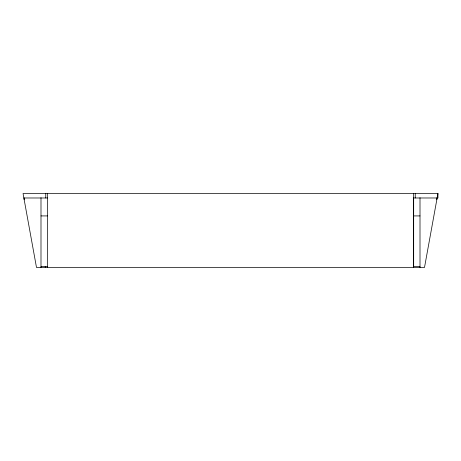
<?xml version="1.0" encoding="UTF-8"?>
<svg xmlns="http://www.w3.org/2000/svg" width="461" height="461" viewBox="0 0 461 461"><rect width="100%" height="100%" fill="white"/><g stroke="black" fill="none" stroke-linecap="round" stroke-linejoin="round"><path stroke-width="0.69" d="M437.95 193.493L424.495 267.507L36.505 267.507L23.05 193.493L437.95 193.493L437.95 197.982L413.281 197.982M23.868 197.982L47.529 197.982L47.529 267.507M40.994 215.921L47.466 215.921M413.534 215.921L420.006 215.921M40.994 266.383L47.719 266.383M413.281 266.383L420.006 266.383M436.826 197.982L436.826 199.665M420.006 197.7L420.006 267.507M415.246 193.493L415.246 197.982M413.678 193.493L413.678 267.507M413.471 197.982L413.471 267.507M47.322 193.493L47.322 197.982M45.754 193.493L45.754 197.982M45.27 266.383L45.27 267.507M40.994 197.7L40.994 267.507M24.174 197.982L24.174 199.665"/></g></svg>
